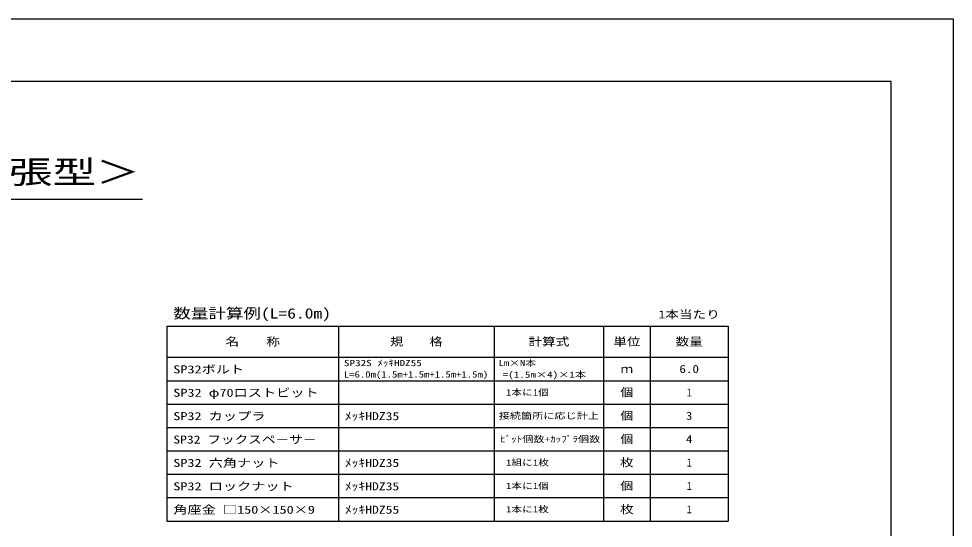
# Model space of a CAD drawing. Units: millimetres at full size, sheet at 1:1; details may follow other scales. Extents: x 0 to 1680, y -15 to 1188.
# Drawn here: x 1080 to 1680, y 861 to 1188 of the extents above; entities that cross this region are included whole.
import ezdxf
from ezdxf.enums import TextEntityAlignment as Align

# ---------------------------------------------------------------- set-up
doc = ezdxf.new("R2010")
doc.units = ezdxf.units.MM
for name, color, linetype, lineweight in [('7 枠・タイトル', 7, 'Continuous', 25), ('8 数量表', 7, 'Continuous', 25), ('DEFPOINTS_8', 7, 'Continuous', 25)]:
    doc.layers.add(name, color=color, linetype=linetype, lineweight=lineweight)
doc.styles.add('ＭＳ ゴシック', font='')
doc.styles.add('ＭＳ Ｐゴシック', font='')
doc.styles.get('ＭＳ ゴシック').set_extended_font_data('MS Gothic')
doc.styles.get('ＭＳ Ｐゴシック').set_extended_font_data('MS PGothic')

msp = doc.modelspace()

# ---------------------------------------------------------------- linework, layer by layer
at = {"layer": '7 枠・タイトル'}
for p, q in [((40, 1148), (1640, 1148)), ((1640, 1148), (1640, 40)), ((605.016, 1072.212), (1159.92, 1072.212))]:
    msp.add_line(p, q, dxfattribs=at)
at = {"layer": '8 数量表'}
for p, q in [((1175.582, 990.867), (1535.582, 990.867)), ((1175.582, 990.867), (1175.582, 865.867)), ((1285.582, 990.867), (1285.582, 865.867)), ((1385.582, 990.867), (1385.582, 865.867)), ((1455.582, 990.867), (1455.582, 865.867)), ((1485.582, 990.867), (1485.582, 865.867)), ((1535.582, 990.867), (1535.582, 865.867)), ((1175.582, 970.867), (1535.582, 970.867)), ((1175.582, 955.867), (1535.582, 955.867)), ((1175.582, 940.867), (1535.582, 940.867)), ((1175.582, 940.867), (1535.582, 940.867)), ((1175.582, 925.867), (1535.582, 925.867)), ((1175.582, 910.867), (1535.582, 910.867)), ((1175.582, 895.867), (1535.582, 895.867)), ((1175.582, 880.867), (1535.582, 880.867)), ((1175.582, 865.867), (1535.582, 865.867))]:
    msp.add_line(p, q, dxfattribs=at)
at = {"layer": 'DEFPOINTS_8'}
for p, q in [((0, 1188), (1680, 1188)), ((1680, 1188), (1680, 0))]:
    msp.add_line(p, q, dxfattribs=at)

# ---------------------------------------------------------------- texts
at = {"layer": '7 枠・タイトル', "style": 'ＭＳ Ｐゴシック', "width": 1.4}
msp.add_text('φ115-SP32S SP FIX PILE 組図(4)＜引張型＞', height=14.66, dxfattribs=at).set_placement((609.004, 1077.914), align=Align.BOTTOM_LEFT)
at = {"layer": '8 数量表', "style": 'ＭＳ ゴシック'}
for s, height, width, p in [('数量計算例(L=6.0m)', 6.598, 1.25, (1179.655, 993.743)), ('SP32ボルト', 5.132, 1.3, (1179.655, 959.01)), ('SP32 φ70ロストビット', 5.132, 1.3, (1179.655, 944.01)), ('SP32 カップラ', 5.132, 1.3, (1179.655, 929.01)), ('ﾒｯｷHDZ35', 5.132, 1.25, (1289.655, 929.01)), ('SP32 フックスペ－サ－', 5.132, 1.25, (1179.655, 914.01)), ('SP32 六角ナット', 5.132, 1.3, (1179.655, 899.01)), ('ﾒｯｷHDZ35', 5.132, 1.25, (1289.655, 899.01)), ('SP32 ロックナット', 5.132, 1.3, (1179.655, 884.01)), ('ﾒｯｷHDZ35', 5.132, 1.25, (1289.655, 884.01)), ('角座金 □150×150×9', 5.132, 1.3, (1179.655, 869.01)), ('ﾒｯｷHDZ55', 5.132, 1.25, (1289.655, 869.01))]:
    msp.add_text(s, height=height, dxfattribs=dict(at, width=width)).set_placement(p, align=Align.BOTTOM_LEFT)
for s, height, width, p in [('1本当たり', 5.132, 1.25, (1510.582, 998.367)), ('名\u3000  称', 5.132, 1.25, (1230.582, 980.867)), ('規\u3000\u3000格', 5.132, 1.2, (1335.582, 980.867)), ('計算式', 5.132, 1.25, (1420.582, 980.867)), ('単位', 5.132, 1.25, (1470.582, 980.867)), ('数量', 5.132, 1.25, (1510.582, 980.867)), ('SP32S ﾒｯｷHDZ55', 4.032, 1.3, (1314.082, 967.196)), ('6.0', 5.132, 1.2, (1510.582, 963.367)), (' =(1.5m×4)×1本', 4.032, 1.3, (1415.869, 959.724)), ('ｍ', 5.132, 1.15, (1470.582, 963.367)), ('個', 5.132, 1.2, (1470.582, 948.367)), ('1', 5.132, 0.9, (1510.582, 948.367)), ('1', 5.132, 0.9, (1510.582, 948.367)), ('接続箇所に応じ計上', 4.032, 1.3, (1420.582, 933.367)), ('個', 5.132, 1.2, (1470.582, 933.367)), ('個', 5.132, 1.2, (1470.582, 933.367)), ('3', 5.132, 1.15, (1510.582, 933.367)), ('ﾋﾞｯﾄ個数+ｶｯﾌﾟﾗ個数', 4.032, 1.3, (1421.347, 918.367)), ('個', 5.132, 1.2, (1470.582, 918.367)), ('4', 5.132, 1.2, (1510.582, 918.367)), ('枚', 5.132, 1.25, (1470.582, 903.367)), ('1', 5.132, 0.9, (1510.582, 903.367)), ('1', 5.132, 0.9, (1510.582, 903.367)), ('個', 5.132, 1.2, (1470.582, 888.367)), ('個', 5.132, 1.2, (1470.582, 888.367)), ('個', 5.132, 1.2, (1470.582, 888.367)), ('1', 5.132, 0.9, (1510.582, 888.367)), ('枚', 5.132, 1.25, (1470.582, 873.367)), ('1', 5.132, 0.9, (1510.582, 873.367))]:
    msp.add_text(s, height=height, dxfattribs=dict(at, width=width)).set_placement(p, align=Align.MIDDLE_CENTER)
at = {"layer": '8 数量表', "style": 'ＭＳ ゴシック', "width": 1.25}
for s, p in [('Lm×N本', (1412.295, 967.196)), ('1本に1個', (1420.582, 948.367)), ('1組に1枚', (1420.582, 903.367)), ('1本に1個', (1420.582, 888.367)), ('1本に1枚', (1420.582, 873.367))]:
    msp.add_text(s, height=4.032, dxfattribs=at).set_placement(p, align=Align.MIDDLE_RIGHT)
msp.add_text('L=6.0m(1.5m+1.5m+1.5m+1.5m)', height=4.032, dxfattribs=at).set_placement((1289.067, 959.905), align=Align.MIDDLE_LEFT)

doc.saveas('drawing.dxf')
